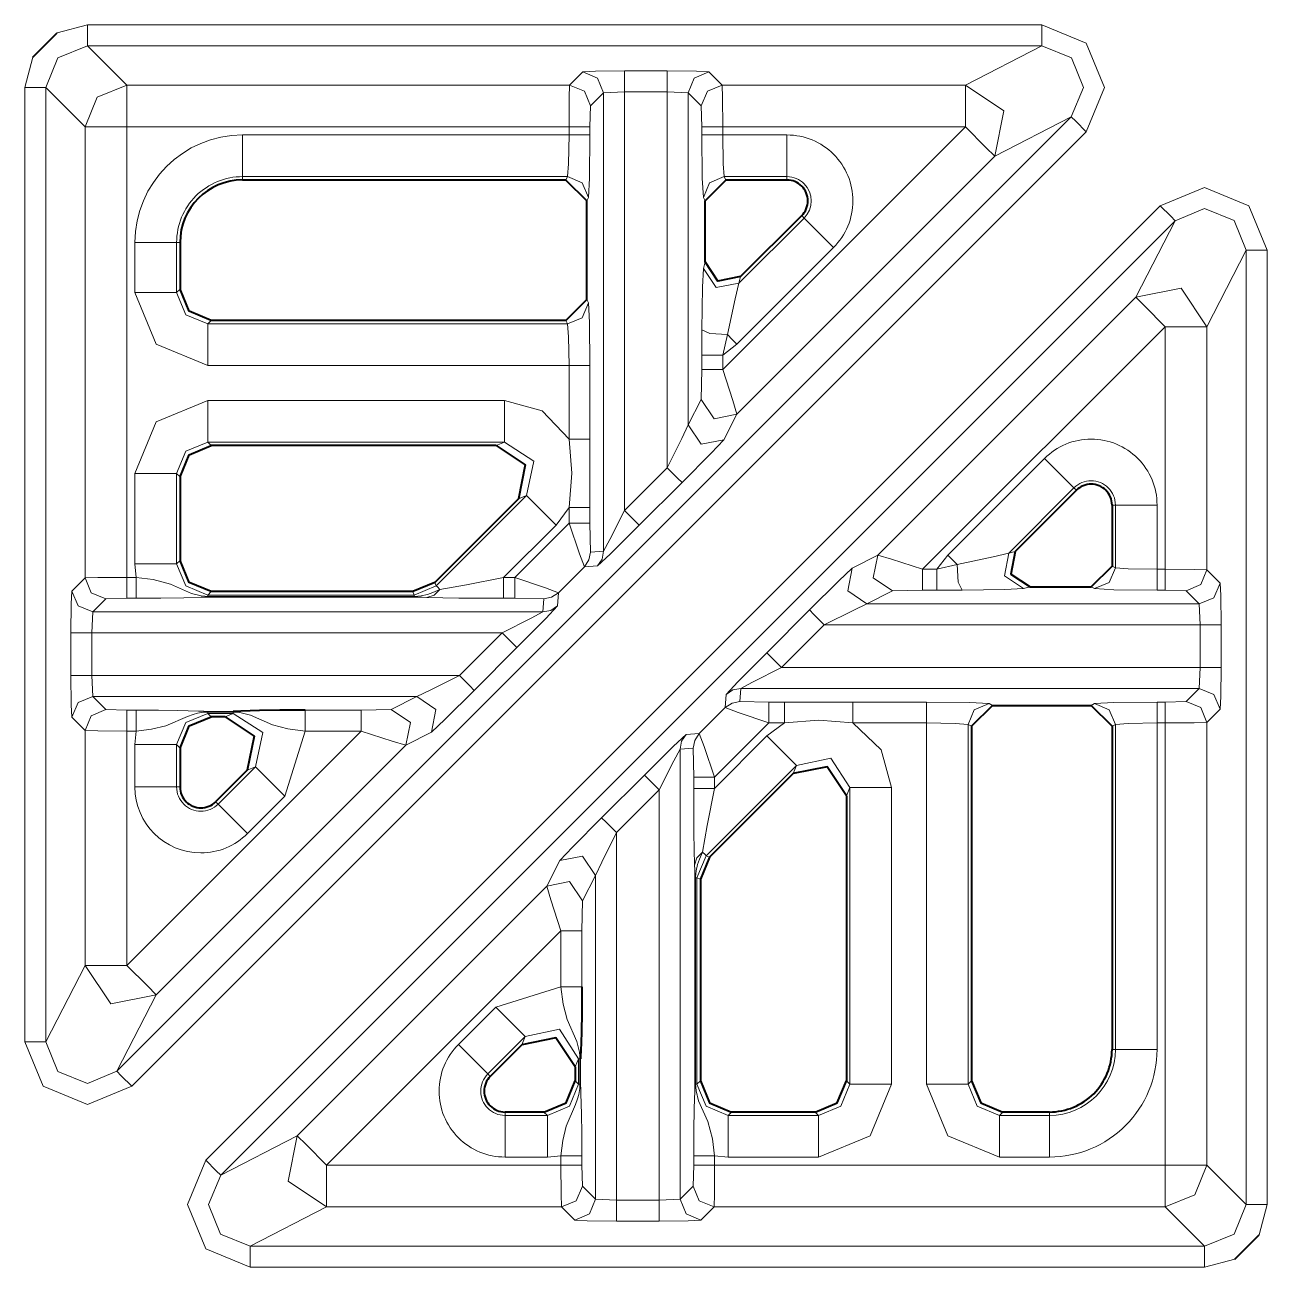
# Model space of a CAD drawing. Header units: millimetres. Extents: x 0 to 2941, y -405 to 1422.
# Drawn here: x 879.28 to 909.05, y 883.4 to 913.18 of the extents above; entities that cross this region are included whole.
import ezdxf

# ---------------------------------------------------------------- set-up
doc = ezdxf.new("R2010")
doc.units = ezdxf.units.MM
doc.layers.add('FINE', color=9, linetype='Continuous')
doc.layers.add('OUTLINE', color=7, linetype='Continuous')

msp = doc.modelspace()

# ---------------------------------------------------------------- linework, layer by layer
at = {"layer": 'FINE', "lineweight": 9}
for p, q in [((880.779, 913.177), (880.052, 912.989)), ((903.653, 913.177), (880.779, 913.177)), ((880.779, 912.677), (903.653, 912.677)), ((881.723, 911.734), (880.779, 912.677)), ((903.653, 912.677), (901.82, 911.734)), ((879.468, 912.405), (879.28, 911.678)), ((892.651, 912.049), (892.336, 911.734)), ((895.991, 911.734), (895.676, 912.049)), ((879.28, 911.678), (879.28, 888.804)), ((892.336, 911.734), (881.723, 911.734)), ((901.82, 911.734), (895.991, 911.734)), ((893.151, 911.549), (893.651, 911.575)), ((893.651, 911.575), (894.677, 911.575)), ((893.651, 901.537), (893.651, 911.575)), ((894.677, 911.575), (894.677, 902.563)), ((894.677, 911.575), (895.176, 911.549)), ((895.176, 911.549), (895.492, 911.234)), ((895.176, 903.587), (895.176, 911.549)), ((892.823, 910.734), (892.836, 911.234)), ((895.492, 911.234), (895.504, 910.734)), ((904.359, 910.971), (881.487, 888.098)), ((902.527, 910.027), (904.359, 910.971)), ((881.84, 887.744), (904.713, 910.617)), ((892.323, 910.538), (884.499, 910.538)), ((892.323, 910.734), (892.323, 910.538)), ((892.823, 910.538), (892.823, 910.734)), ((895.504, 910.734), (895.504, 910.538)), ((896.345, 903.845), (902.527, 910.027)), ((884.499, 909.54), (892.286, 909.54)), ((884.499, 909.458), (884.499, 909.54)), ((892.286, 909.54), (892.245, 909.458)), ((896.041, 909.54), (897.545, 909.54)), ((896.082, 909.458), (896.041, 909.54)), ((897.545, 909.54), (897.545, 909.458)), ((892.745, 908.958), (892.786, 909.041)), ((895.541, 909.041), (895.583, 908.958)), ((883.62, 885.964), (906.493, 908.837)), ((906.846, 908.483), (883.974, 885.611)), ((897.956, 908.547), (896.394, 906.986)), ((897.898, 908.605), (897.956, 908.547)), ((881.919, 907.959), (881.919, 906.761)), ((882.917, 907.959), (882.999, 907.959)), ((882.917, 906.761), (882.917, 907.959)), ((908.554, 907.777), (907.61, 905.943)), ((908.554, 884.903), (908.554, 907.777)), ((895.583, 907.496), (895.541, 907.339)), ((896.394, 906.986), (896.435, 907.142)), ((882.999, 906.842), (882.917, 906.761)), ((892.786, 906.511), (892.745, 906.593)), ((883.666, 906.012), (883.748, 906.094)), ((895.506, 905.865), (895.504, 905.259)), ((896.004, 905.259), (896.12, 905.752)), ((895.504, 905.259), (895.504, 904.919)), ((883.666, 905.013), (892.323, 905.013)), ((892.323, 905.013), (892.323, 903.251)), ((892.823, 903.251), (892.823, 905.013)), ((895.504, 904.919), (895.491, 904.199)), ((890.775, 904.174), (883.666, 904.174)), ((895.491, 904.199), (895.176, 903.587)), ((896.03, 903.233), (896.345, 903.845)), ((890.775, 903.175), (890.579, 903.093)), ((901.402, 900.47), (903.717, 902.786)), ((894.677, 902.563), (893.651, 901.537)), ((882.917, 900.261), (882.917, 902.426)), ((882.917, 902.426), (882.999, 902.344)), ((894.004, 901.183), (895.03, 902.209)), ((891.109, 901.815), (891.305, 901.896)), ((904.424, 902.08), (902.862, 900.518)), ((904.481, 902.022), (904.424, 902.08)), ((892.823, 901.237), (892.823, 901.612)), ((890.755, 899.934), (892.011, 901.19)), ((892.323, 901.237), (891.02, 899.934)), ((892.836, 900.543), (892.823, 901.237)), ((893.151, 900.561), (892.836, 900.543)), ((901.135, 900.128), (901.402, 900.47)), ((902.862, 900.518), (903.018, 900.559)), ((882.999, 900.342), (882.917, 900.261)), ((892.067, 899.568), (892.689, 900.189)), ((892.689, 900.189), (893.004, 900.208)), ((901.135, 900.128), (901.628, 900.243)), ((880.723, 899.921), (880.408, 899.606)), ((881.949, 899.934), (881.723, 899.934)), ((889.14, 899.731), (889.106, 899.813)), ((891.02, 899.934), (890.755, 899.934)), ((883.666, 899.512), (883.748, 899.593)), ((888.611, 899.512), (883.666, 899.512)), ((888.611, 899.48), (883.666, 899.48)), ((883.666, 899.463), (888.611, 899.463)), ((888.577, 899.593), (888.611, 899.512)), ((892.049, 899.253), (892.067, 899.568)), ((900.795, 899.628), (900.075, 899.615)), ((901.135, 899.628), (900.795, 899.628)), ((901.741, 899.63), (901.135, 899.628)), ((903.372, 899.706), (903.215, 899.665)), ((904.917, 899.665), (904.835, 899.706)), ((906.61, 899.628), (906.415, 899.628)), ((907.11, 899.615), (906.61, 899.628)), ((880.908, 899.106), (881.223, 899.421)), ((881.223, 899.421), (881.723, 899.434)), ((881.723, 899.434), (881.949, 899.434)), ((890.755, 899.434), (891.02, 899.434)), ((891.02, 899.434), (891.714, 899.421)), ((891.714, 899.421), (891.696, 899.106)), ((907.451, 898.8), (907.425, 899.3)), ((880.882, 898.606), (880.908, 899.106)), ((880.908, 899.106), (891.696, 899.106)), ((897.059, 898.128), (898.085, 899.154)), ((880.382, 898.606), (880.382, 897.581)), ((890.72, 898.606), (880.882, 898.606)), ((880.882, 897.581), (880.882, 898.606)), ((890.72, 898.606), (889.694, 897.581)), ((907.951, 898.8), (907.951, 897.774)), ((890.048, 897.227), (891.074, 898.253)), ((907.425, 897.275), (907.451, 897.774)), ((880.882, 897.581), (889.694, 897.581)), ((880.908, 897.081), (880.882, 897.581)), ((888.671, 897.081), (880.908, 897.081)), ((881.223, 896.765), (880.908, 897.081)), ((896.066, 896.813), (896.084, 897.128)), ((896.437, 897.275), (896.419, 896.96)), ((907.425, 897.275), (896.437, 897.275)), ((907.11, 896.959), (907.425, 897.275)), ((895.444, 896.191), (896.066, 896.813)), ((896.419, 896.96), (897.113, 896.946)), ((897.113, 896.946), (897.488, 896.946)), ((899.127, 896.946), (900.89, 896.946)), ((902.388, 896.909), (902.47, 896.868)), ((904.835, 896.868), (904.917, 896.909)), ((906.415, 896.946), (906.61, 896.946)), ((906.61, 896.946), (907.11, 896.959)), ((881.723, 896.753), (881.223, 896.765)), ((881.949, 896.753), (881.723, 896.753)), ((884.275, 896.724), (883.666, 896.724)), ((883.666, 896.707), (884.275, 896.707)), ((883.748, 896.594), (883.666, 896.675)), ((887.339, 896.753), (885.998, 896.753)), ((881.723, 890.637), (881.723, 896.253)), ((881.723, 896.253), (881.949, 896.253)), ((881.949, 896.253), (881.919, 895.926)), ((885.511, 894.69), (885.998, 896.253)), ((888.412, 895.912), (889.024, 896.227)), ((895.129, 896.173), (895.444, 896.191)), ((897.113, 896.447), (895.81, 895.143)), ((897.066, 896.135), (897.488, 896.447)), ((897.488, 896.447), (897.113, 896.447)), ((900.89, 896.447), (899.127, 896.447)), ((900.89, 887.79), (900.89, 896.447)), ((901.97, 896.369), (901.888, 896.41)), ((901.888, 896.41), (901.888, 887.79)), ((906.415, 896.447), (906.415, 888.622)), ((906.61, 896.447), (906.415, 896.447)), ((906.61, 885.847), (906.61, 896.447)), ((881.919, 895.926), (881.919, 894.912)), ((882.43, 889.93), (888.412, 895.912)), ((882.917, 895.926), (882.999, 895.844)), ((895.81, 894.879), (897.066, 896.135)), ((895.297, 895.838), (894.982, 895.82)), ((894.982, 885.032), (894.982, 895.82)), ((895.31, 895.143), (895.297, 895.838)), ((884.805, 895.396), (883.91, 894.501)), ((884.608, 895.315), (884.805, 895.396)), ((897.772, 895.429), (895.608, 893.264)), ((897.691, 895.232), (897.772, 895.429)), ((893.103, 894.172), (894.129, 895.197)), ((895.31, 894.879), (895.31, 895.143)), ((895.81, 895.143), (895.81, 894.879)), ((894.483, 894.844), (893.457, 893.818)), ((894.483, 894.844), (894.483, 885.006)), ((899.051, 894.899), (898.97, 894.703)), ((899.051, 887.79), (899.051, 894.899)), ((900.05, 894.899), (900.05, 887.79)), ((883.91, 894.501), (883.852, 894.558)), ((884.616, 893.795), (885.511, 894.69)), ((893.457, 885.006), (893.457, 893.818)), ((895.608, 893.264), (895.388, 892.734)), ((895.608, 893.264), (895.689, 893.23)), ((891.788, 892.536), (892.104, 893.148)), ((892.957, 892.794), (892.642, 892.182)), ((892.957, 892.794), (892.957, 885.032)), ((895.34, 887.79), (895.34, 892.734)), ((895.356, 892.734), (895.356, 887.79)), ((895.47, 892.701), (895.388, 892.734)), ((895.388, 892.734), (895.388, 887.79)), ((885.806, 886.554), (891.788, 892.536)), ((892.642, 892.182), (892.629, 891.462)), ((892.629, 891.462), (892.629, 890.122)), ((890.566, 889.635), (892.129, 890.122)), ((881.487, 888.098), (882.43, 889.93)), ((889.671, 888.74), (890.566, 889.635)), ((891.191, 888.732), (891.272, 888.929)), ((905.335, 888.622), (905.416, 888.622)), ((892.551, 888.399), (892.47, 888.203)), ((892.551, 887.79), (892.551, 888.399)), ((892.6, 888.399), (892.6, 887.79)), ((892.47, 887.871), (892.551, 887.79)), ((895.388, 887.79), (895.47, 887.871)), ((898.97, 887.871), (899.051, 887.79)), ((901.888, 887.79), (901.97, 887.871)), ((890.788, 887.122), (890.788, 887.041)), ((890.788, 887.041), (891.802, 887.041)), ((891.802, 887.041), (891.721, 887.122)), ((902.719, 887.122), (902.637, 887.041)), ((902.637, 887.041), (903.835, 887.041)), ((903.835, 887.041), (903.835, 887.122)), ((883.974, 885.611), (885.806, 886.554)), ((892.129, 886.073), (891.802, 886.042)), ((892.629, 886.073), (892.629, 885.847)), ((895.81, 886.073), (895.81, 885.847)), ((896.137, 886.042), (895.81, 886.073)), ((891.802, 886.042), (890.788, 886.042)), ((892.629, 885.847), (892.641, 885.347)), ((895.81, 885.847), (906.61, 885.847)), ((898.302, 886.042), (896.137, 886.042)), ((903.835, 886.042), (902.637, 886.042)), ((892.641, 885.347), (892.957, 885.032)), ((894.982, 885.032), (895.298, 885.347)), ((892.957, 885.032), (893.457, 885.006)), ((893.457, 885.006), (894.483, 885.006)), ((894.483, 885.006), (894.982, 885.032)), ((909.053, 884.903), (908.865, 884.176)), ((886.513, 884.847), (884.68, 883.903)), ((895.797, 884.847), (895.482, 884.532)), ((906.61, 884.847), (895.797, 884.847)), ((894.483, 884.506), (893.457, 884.506))]:
    msp.add_line(p, q, dxfattribs=at)
for points in [[(880.779, 913.177), (880.779, 912.828), (880.779, 912.677)], [(903.653, 912.677), (903.653, 912.828), (903.653, 913.177)], [(904.713, 910.617), (905.153, 911.678), (904.714, 912.738), (903.653, 913.177)], [(879.779, 911.678), (880.072, 912.385), (880.779, 912.677)], [(903.653, 912.677), (904.361, 912.385), (904.654, 911.678), (904.359, 910.971)], [(894.677, 912.074), (893.651, 912.074), (892.953, 912.067), (892.651, 912.049)], [(893.151, 911.549), (893.004, 911.902), (892.651, 912.049)], [(893.651, 911.575), (893.651, 911.924), (893.651, 912.074)], [(894.677, 911.575), (894.677, 911.924), (894.677, 912.074)], [(895.676, 912.049), (895.374, 912.067), (894.677, 912.074)], [(895.176, 911.549), (895.323, 911.902), (895.676, 912.049)], [(879.28, 911.678), (879.629, 911.678), (879.779, 911.678)], [(879.779, 911.678), (880.723, 910.734), (880.723, 899.921)], [(880.723, 890.637), (879.779, 888.804), (879.779, 911.678)], [(881.723, 911.734), (881.016, 911.441), (880.723, 910.734)], [(881.723, 911.734), (881.723, 911.432), (881.723, 910.734)], [(892.336, 911.734), (892.327, 911.432), (892.323, 910.734)], [(892.836, 911.234), (892.689, 911.587), (892.336, 911.734)], [(895.492, 911.234), (895.638, 911.587), (895.991, 911.734)], [(896.004, 910.734), (896, 911.432), (895.991, 911.734)], [(901.82, 911.734), (901.82, 911.432), (901.82, 910.734)], [(902.527, 910.027), (902.742, 911.116), (901.82, 911.734)], [(892.836, 911.234), (893.151, 911.549), (893.151, 900.561)], [(904.359, 910.971), (904.465, 910.865), (904.713, 910.617)], [(881.723, 910.734), (881.025, 910.734), (880.723, 910.734)], [(881.723, 899.934), (881.723, 910.734), (892.323, 910.734)], [(884.499, 909.54), (884.499, 909.85), (884.499, 910.538)], [(892.323, 910.538), (892.312, 909.85), (892.286, 909.54)], [(892.823, 910.734), (892.672, 910.734), (892.323, 910.734)], [(892.823, 910.538), (892.672, 910.538), (892.323, 910.538)], [(892.786, 909.041), (892.812, 909.506), (892.823, 910.538)], [(895.504, 910.734), (895.655, 910.734), (896.004, 910.734)], [(895.504, 910.538), (895.655, 910.538), (896.004, 910.538)], [(895.504, 910.538), (895.515, 909.506), (895.541, 909.041)], [(896.004, 910.734), (901.82, 910.734), (896.004, 904.919)], [(897.545, 910.538), (896.004, 910.538), (896.004, 910.734)], [(896.041, 909.54), (896.015, 909.85), (896.004, 910.538)], [(897.545, 909.54), (897.545, 909.85), (897.545, 910.538)], [(902.527, 910.027), (902.315, 910.238), (901.82, 910.734)], [(892.786, 909.041), (892.639, 909.393), (892.286, 909.54)], [(895.541, 909.041), (895.688, 909.393), (896.041, 909.54)], [(906.493, 908.837), (907.554, 909.277), (908.614, 908.838), (909.053, 907.777), (909.053, 884.903)], [(906.846, 908.483), (906.741, 908.589), (906.493, 908.837)], [(908.554, 907.777), (908.261, 908.485), (907.554, 908.777), (906.846, 908.483)], [(897.956, 908.547), (898.175, 908.328), (898.662, 907.841)], [(899.109, 900.153), (899.721, 900.469), (905.903, 906.651), (906.846, 908.483)], [(881.919, 907.959), (882.607, 907.959), (882.917, 907.959)], [(908.554, 907.777), (908.705, 907.777), (909.053, 907.777)], [(895.541, 907.339), (895.52, 906.89), (895.506, 905.865)], [(896.394, 906.986), (895.85, 906.879), (895.541, 907.339)], [(896.12, 905.752), (896.301, 906.608), (896.394, 906.986)], [(881.919, 906.761), (882.607, 906.761), (882.917, 906.761)], [(881.919, 906.761), (882.43, 905.525), (883.666, 905.013)], [(883.666, 906.012), (883.135, 906.23), (882.917, 906.761)], [(905.903, 906.651), (906.992, 906.866), (907.61, 905.943)], [(905.903, 906.651), (906.115, 906.439), (906.61, 905.943)], [(892.286, 906.012), (892.639, 906.159), (892.786, 906.511)], [(892.823, 905.013), (892.812, 906.046), (892.786, 906.511)], [(892.245, 906.094), (892.286, 906.012), (883.666, 906.012)], [(883.666, 905.013), (883.666, 905.702), (883.666, 906.012)], [(892.286, 906.012), (892.312, 905.702), (892.323, 905.013)], [(896.12, 905.752), (895.7, 905.776), (895.506, 905.865)], [(896.12, 905.752), (896.231, 905.64), (896.346, 905.525)], [(906.61, 905.943), (900.795, 900.128), (901.135, 900.128)], [(906.415, 901.669), (906.415, 900.128), (906.61, 900.128), (906.61, 905.943)], [(907.61, 905.943), (907.308, 905.943), (906.61, 905.943)], [(907.61, 905.943), (907.61, 900.115), (907.925, 899.8)], [(896.004, 904.919), (896.004, 905.259), (896.346, 905.525)], [(896.004, 905.259), (895.655, 905.259), (895.504, 905.259)], [(892.323, 905.013), (892.672, 905.013), (892.823, 905.013)], [(896.004, 904.919), (895.655, 904.919), (895.504, 904.919)], [(896.345, 903.845), (896.248, 904.171), (896.004, 904.919)], [(883.666, 904.174), (882.43, 903.662), (881.919, 902.426)], [(883.666, 903.175), (883.666, 903.485), (883.666, 904.174)], [(890.775, 903.175), (890.775, 903.485), (890.775, 904.174)], [(892.323, 903.251), (891.679, 903.925), (890.775, 904.174)], [(896.345, 903.845), (895.8, 903.737), (895.491, 904.199)], [(895.176, 903.587), (895.025, 903.267), (894.677, 902.563)], [(896.03, 903.233), (895.485, 903.125), (895.176, 903.587)], [(882.917, 902.426), (883.135, 902.957), (883.666, 903.175)], [(883.748, 903.093), (883.666, 903.175), (890.775, 903.175)], [(890.775, 903.175), (891.48, 902.718), (891.305, 901.896)], [(892.323, 903.251), (892.672, 903.251), (892.823, 903.251)], [(892.323, 903.251), (892.391, 902.431), (892.323, 901.612)], [(892.823, 901.612), (892.822, 902.431), (892.823, 903.251)], [(895.03, 902.209), (895.728, 902.914), (896.03, 903.233)], [(904.424, 902.08), (904.204, 902.299), (903.717, 902.786)], [(895.03, 902.209), (894.924, 902.315), (894.677, 902.563)], [(882.917, 902.426), (882.607, 902.426), (881.919, 902.426)], [(881.919, 902.426), (881.919, 900.261), (881.949, 899.934)], [(891.305, 901.896), (889.14, 899.731), (888.611, 899.512)], [(892.011, 901.19), (891.524, 901.677), (891.305, 901.896)], [(892.011, 901.19), (892.323, 901.612), (892.323, 901.237)], [(892.323, 901.612), (892.672, 901.612), (892.823, 901.612)], [(905.335, 900.206), (905.416, 900.165), (905.416, 901.669), (905.335, 901.669)], [(905.416, 901.669), (905.726, 901.669), (906.415, 901.669)], [(893.651, 901.537), (893.302, 900.846), (893.151, 900.561)], [(894.004, 901.183), (893.898, 901.289), (893.651, 901.537)], [(892.323, 901.237), (892.672, 901.237), (892.823, 901.237)], [(892.323, 901.237), (892.574, 900.498), (892.689, 900.189)], [(893.004, 900.208), (893.306, 900.492), (894.004, 901.183)], [(892.689, 900.189), (892.798, 900.352), (892.836, 900.543)], [(893.004, 900.208), (893.113, 900.37), (893.151, 900.561)], [(899.721, 900.469), (899.614, 899.924), (900.075, 899.615)], [(899.721, 900.469), (900.047, 900.372), (900.795, 900.128)], [(901.628, 900.243), (901.516, 900.355), (901.402, 900.47)], [(901.628, 900.243), (902.484, 900.425), (902.862, 900.518)], [(902.862, 900.518), (902.756, 899.974), (903.215, 899.665)], [(882.917, 900.261), (882.607, 900.261), (881.919, 900.261)], [(883.666, 899.48), (883.666, 899.501), (883.666, 899.512), (883.135, 899.73), (882.917, 900.261)], [(898.085, 899.154), (898.79, 899.852), (899.109, 900.153)], [(899.109, 900.153), (899.001, 899.609), (899.463, 899.3)], [(900.795, 900.128), (900.795, 899.779), (900.795, 899.628)], [(901.135, 900.128), (901.135, 899.779), (901.135, 899.628)], [(901.628, 900.243), (901.652, 899.824), (901.741, 899.63)], [(904.917, 899.665), (905.27, 899.812), (905.416, 900.165)], [(905.416, 900.165), (905.726, 900.139), (906.415, 900.128)], [(906.415, 899.628), (906.415, 899.779), (906.415, 900.128)], [(906.61, 899.628), (906.61, 899.779), (906.61, 900.128)], [(906.61, 900.128), (907.308, 900.124), (907.61, 900.115)], [(907.11, 899.615), (907.463, 899.762), (907.61, 900.115)], [(881.723, 899.934), (881.025, 899.93), (880.723, 899.921)], [(881.223, 899.421), (880.87, 899.568), (880.723, 899.921)], [(881.723, 899.434), (881.723, 899.585), (881.723, 899.934)], [(881.949, 899.434), (881.949, 899.585), (881.949, 899.934)], [(883.666, 899.48), (883.596, 899.482), (883.509, 899.491), (883.27, 899.551), (882.77, 899.773), (882.356, 899.884), (881.949, 899.934)], [(890.755, 899.934), (889.861, 899.76), (889.227, 899.645)], [(890.755, 899.434), (890.755, 899.585), (890.755, 899.934)], [(891.02, 899.434), (891.02, 899.585), (891.02, 899.934)], [(892.067, 899.568), (891.759, 899.683), (891.02, 899.934)], [(907.425, 899.3), (907.778, 899.447), (907.925, 899.8)], [(907.925, 899.8), (907.943, 899.498), (907.951, 898.8)], [(880.408, 899.606), (880.39, 899.304), (880.382, 898.606)], [(880.908, 899.106), (880.554, 899.253), (880.408, 899.606)], [(881.949, 899.434), (882.541, 899.437), (883.089, 899.447), (883.497, 899.459), (883.605, 899.463), (883.639, 899.463), (883.666, 899.463)], [(883.666, 899.463), (883.666, 899.468), (883.666, 899.48)], [(889.227, 899.645), (889.058, 899.57), (888.932, 899.527), (888.777, 899.493), (888.701, 899.484), (888.632, 899.48), (888.611, 899.48)], [(888.611, 899.48), (888.611, 899.501), (888.611, 899.512)], [(888.611, 899.463), (888.611, 899.468), (888.611, 899.48)], [(888.611, 899.463), (888.619, 899.463), (888.645, 899.463), (888.675, 899.463), (888.742, 899.461), (888.806, 899.459), (888.917, 899.455)], [(888.917, 899.455), (889.089, 899.506), (889.227, 899.645)], [(889.227, 899.645), (889.166, 899.705), (889.14, 899.731)], [(892.067, 899.568), (891.905, 899.459), (891.714, 899.421)], [(900.075, 899.615), (899.463, 899.3), (907.425, 899.3), (907.11, 899.615)], [(903.215, 899.665), (902.766, 899.644), (901.741, 899.63)], [(906.415, 899.628), (905.382, 899.639), (904.917, 899.665)], [(888.917, 899.455), (889.681, 899.44), (890.755, 899.434)], [(891.074, 898.253), (891.765, 898.951), (892.049, 899.253)], [(892.049, 899.253), (891.887, 899.144), (891.696, 899.106)], [(899.463, 899.3), (899.144, 899.149), (898.439, 898.8)], [(891.696, 899.106), (891.411, 898.955), (890.72, 898.606)], [(898.085, 899.154), (898.191, 899.048), (898.439, 898.8)], [(880.882, 898.606), (880.533, 898.606), (880.382, 898.606)], [(891.074, 898.253), (890.968, 898.358), (890.72, 898.606)], [(907.451, 898.8), (907.8, 898.8), (907.951, 898.8)], [(896.084, 897.128), (896.369, 897.43), (897.059, 898.128)], [(897.059, 898.128), (897.165, 898.022), (897.413, 897.774)], [(897.413, 897.774), (896.722, 897.425), (896.437, 897.275)], [(907.451, 897.774), (907.8, 897.774), (907.951, 897.774)], [(907.951, 897.774), (907.943, 897.077), (907.925, 896.775)], [(880.882, 897.581), (880.533, 897.581), (880.382, 897.581)], [(880.382, 897.581), (880.39, 896.883), (880.408, 896.581)], [(889.694, 897.581), (888.99, 897.232), (888.671, 897.081)], [(890.048, 897.227), (889.942, 897.333), (889.694, 897.581)], [(880.908, 897.081), (880.554, 896.934), (880.408, 896.581)], [(888.671, 897.081), (888.058, 896.766), (887.339, 896.753)], [(889.024, 896.227), (889.132, 896.772), (888.671, 897.081)], [(889.024, 896.227), (889.343, 896.529), (890.048, 897.227)], [(896.084, 897.128), (896.246, 897.237), (896.437, 897.275)], [(907.425, 897.275), (907.778, 897.128), (907.925, 896.775)], [(896.066, 896.813), (896.228, 896.921), (896.419, 896.96)], [(897.113, 896.447), (896.374, 896.698), (896.066, 896.813)], [(897.113, 896.447), (897.113, 896.796), (897.113, 896.946)], [(897.488, 896.447), (897.488, 896.796), (897.488, 896.946)], [(897.488, 896.946), (898.307, 896.946), (899.127, 896.946)], [(899.127, 896.447), (899.127, 896.796), (899.127, 896.946)], [(900.89, 896.447), (900.89, 896.796), (900.89, 896.946)], [(900.89, 896.946), (901.922, 896.936), (902.388, 896.909)], [(901.888, 896.41), (902.035, 896.763), (902.388, 896.909)], [(904.917, 896.909), (905.382, 896.936), (906.415, 896.946)], [(904.917, 896.909), (905.27, 896.763), (905.416, 896.41)], [(906.415, 896.946), (906.415, 896.796), (906.415, 896.447)], [(906.61, 896.946), (906.61, 896.796), (906.61, 896.447)], [(907.11, 896.959), (907.463, 896.813), (907.61, 896.459)], [(880.408, 896.581), (880.723, 896.266), (880.723, 890.637)], [(880.723, 896.266), (880.87, 896.619), (881.223, 896.765)], [(881.723, 896.253), (881.723, 896.602), (881.723, 896.753)], [(881.949, 896.253), (881.949, 896.602), (881.949, 896.753)], [(883.666, 896.724), (883.654, 896.724), (883.626, 896.724), (883.567, 896.725), (883.518, 896.727), (883.444, 896.729), (882.95, 896.743), (882.479, 896.75), (881.949, 896.753)], [(881.949, 896.253), (882.313, 896.296), (882.656, 896.374), (883.174, 896.599), (883.311, 896.65), (883.418, 896.679), (883.563, 896.702), (883.633, 896.707), (883.666, 896.707)], [(882.917, 895.926), (883.135, 896.457), (883.666, 896.675)], [(883.666, 896.707), (883.666, 896.719), (883.666, 896.724)], [(883.666, 896.675), (883.666, 896.685), (883.666, 896.707)], [(883.666, 896.675), (884.275, 896.675), (884.079, 896.594)], [(884.275, 896.707), (884.275, 896.719), (884.275, 896.724)], [(884.275, 896.675), (884.275, 896.685), (884.275, 896.707)], [(884.275, 896.707), (884.347, 896.705), (884.436, 896.696), (884.687, 896.633), (885.216, 896.4), (885.581, 896.304), (885.998, 896.253)], [(884.275, 896.675), (884.98, 896.218), (884.805, 895.396)], [(885.998, 896.253), (885.998, 896.602), (885.998, 896.753)], [(887.339, 896.253), (887.339, 896.602), (887.339, 896.753)], [(888.412, 895.912), (888.52, 896.457), (888.058, 896.766)], [(899.127, 896.447), (898.307, 896.515), (897.488, 896.447)], [(907.925, 896.775), (907.61, 896.459), (907.61, 885.847), (908.554, 884.903)], [(880.723, 896.266), (881.025, 896.257), (881.723, 896.253)], [(885.998, 896.253), (887.339, 896.253), (881.723, 890.637)], [(887.339, 896.253), (888.086, 896.009), (888.412, 895.912)], [(895.444, 896.191), (895.335, 896.029), (895.297, 895.838)], [(895.444, 896.191), (895.559, 895.883), (895.81, 895.143)], [(899.127, 896.447), (899.801, 895.803), (900.05, 894.899)], [(901.888, 896.41), (901.578, 896.436), (900.89, 896.447)], [(905.416, 888.622), (905.416, 896.41), (905.335, 896.369)], [(906.415, 896.447), (905.726, 896.436), (905.416, 896.41)], [(907.61, 896.459), (907.308, 896.451), (906.61, 896.447)], [(882.917, 895.926), (882.607, 895.926), (881.919, 895.926)], [(882.999, 894.912), (882.917, 894.912), (882.917, 895.926)], [(894.129, 895.197), (894.827, 895.888), (895.129, 896.173)], [(895.129, 896.173), (895.02, 896.011), (894.982, 895.82)], [(897.066, 896.135), (897.553, 895.648), (897.772, 895.429)], [(894.982, 895.82), (894.831, 895.535), (894.483, 894.844)], [(899.051, 894.899), (898.594, 895.604), (897.772, 895.429)], [(885.511, 894.69), (885.024, 895.177), (884.805, 895.396)], [(894.129, 895.197), (894.235, 895.092), (894.483, 894.844)], [(895.31, 895.143), (895.461, 895.143), (895.81, 895.143)], [(881.919, 894.912), (882.607, 894.912), (882.917, 894.912)], [(895.31, 894.879), (895.461, 894.879), (895.81, 894.879)], [(895.331, 893.041), (895.316, 893.805), (895.31, 894.879)], [(895.81, 894.879), (895.636, 893.985), (895.521, 893.351)], [(899.051, 894.899), (899.361, 894.899), (900.05, 894.899)], [(884.616, 893.795), (884.129, 894.282), (883.91, 894.501)], [(892.104, 893.148), (892.405, 893.467), (893.103, 894.172)], [(893.103, 894.172), (893.209, 894.066), (893.457, 893.818)], [(893.457, 893.818), (893.108, 893.113), (892.957, 892.794)], [(892.104, 893.148), (892.648, 893.256), (892.957, 892.794)], [(895.331, 893.041), (895.382, 893.212), (895.521, 893.351)], [(895.521, 893.351), (895.446, 893.182), (895.403, 893.056), (895.369, 892.901), (895.36, 892.825), (895.356, 892.756), (895.356, 892.734)], [(895.521, 893.351), (895.581, 893.29), (895.608, 893.264)], [(895.34, 892.734), (895.34, 892.743), (895.339, 892.769), (895.339, 892.799), (895.337, 892.866), (895.335, 892.93), (895.331, 893.041)], [(891.788, 892.536), (892.333, 892.644), (892.642, 892.182)], [(895.34, 892.734), (895.345, 892.734), (895.356, 892.734)], [(895.356, 892.734), (895.378, 892.734), (895.388, 892.734)], [(892.129, 891.462), (891.885, 892.21), (891.788, 892.536)], [(892.129, 890.122), (892.129, 891.462), (886.513, 885.847)], [(892.129, 891.462), (892.478, 891.462), (892.629, 891.462)], [(881.723, 890.637), (881.025, 890.637), (880.723, 890.637)], [(880.723, 890.637), (881.341, 889.715), (882.43, 889.93)], [(881.723, 890.637), (882.219, 890.142), (882.43, 889.93)], [(892.129, 890.122), (892.478, 890.122), (892.629, 890.122)], [(892.583, 888.399), (892.581, 888.471), (892.572, 888.56), (892.509, 888.811), (892.276, 889.34), (892.181, 889.704), (892.129, 890.122)], [(890.566, 889.635), (891.053, 889.148), (891.272, 888.929)], [(892.551, 888.399), (892.094, 889.104), (891.272, 888.929)], [(879.28, 888.804), (879.629, 888.804), (879.779, 888.804)], [(879.28, 888.804), (879.719, 887.743), (880.779, 887.304), (881.84, 887.744)], [(881.487, 888.098), (880.779, 887.803), (880.072, 888.096), (879.779, 888.804)], [(891.272, 888.929), (890.377, 888.033), (890.435, 887.976)], [(889.671, 888.74), (890.158, 888.253), (890.377, 888.033)], [(905.416, 888.622), (905.726, 888.622), (906.415, 888.622)], [(892.551, 887.79), (892.562, 887.79), (892.583, 887.79), (892.583, 888.399)], [(892.551, 888.399), (892.562, 888.399), (892.583, 888.399)], [(892.583, 888.399), (892.595, 888.399), (892.6, 888.399)], [(881.487, 888.098), (881.592, 887.992), (881.84, 887.744)], [(891.802, 887.041), (892.333, 887.259), (892.551, 887.79)], [(892.129, 886.073), (892.172, 886.437), (892.25, 886.78), (892.475, 887.298), (892.526, 887.435), (892.555, 887.541), (892.578, 887.687), (892.583, 887.757), (892.583, 887.79)], [(892.583, 887.79), (892.595, 887.79), (892.6, 887.79)], [(892.6, 887.79), (892.6, 887.777), (892.6, 887.75), (892.601, 887.691), (892.603, 887.642), (892.605, 887.567), (892.62, 887.074), (892.626, 886.603), (892.629, 886.073)], [(895.31, 886.073), (895.313, 886.665), (895.323, 887.213), (895.336, 887.621), (895.339, 887.729), (895.339, 887.763), (895.34, 887.79)], [(895.34, 887.79), (895.345, 887.79), (895.356, 887.79)], [(895.356, 887.79), (895.378, 887.79), (895.388, 887.79)], [(895.356, 887.79), (895.358, 887.72), (895.367, 887.633), (895.427, 887.393), (895.649, 886.893), (895.76, 886.48), (895.81, 886.073)], [(895.388, 887.79), (895.606, 887.259), (896.137, 887.041)], [(898.302, 887.041), (898.833, 887.259), (899.051, 887.79)], [(900.05, 887.79), (899.538, 886.554), (898.302, 886.042)], [(899.051, 887.79), (899.361, 887.79), (900.05, 887.79)], [(900.89, 887.79), (901.578, 887.79), (901.888, 887.79)], [(902.637, 886.042), (901.401, 886.554), (900.89, 887.79)], [(901.888, 887.79), (902.106, 887.259), (902.637, 887.041)], [(890.788, 886.042), (890.788, 886.731), (890.788, 887.041)], [(891.802, 887.041), (891.802, 886.731), (891.802, 886.042)], [(896.219, 887.122), (896.137, 887.041), (898.302, 887.041), (898.221, 887.122)], [(896.137, 887.041), (896.137, 886.731), (896.137, 886.042)], [(898.302, 887.041), (898.302, 886.731), (898.302, 886.042)], [(902.637, 886.042), (902.637, 886.731), (902.637, 887.041)], [(903.835, 886.042), (903.835, 886.731), (903.835, 887.041)], [(886.513, 884.847), (885.591, 885.465), (885.806, 886.554)], [(886.513, 885.847), (886.018, 886.342), (885.806, 886.554)], [(886.513, 885.847), (892.129, 885.847), (892.129, 886.073)], [(892.129, 886.073), (892.478, 886.073), (892.629, 886.073)], [(895.298, 885.347), (895.31, 885.847), (895.31, 886.073)], [(895.31, 886.073), (895.461, 886.073), (895.81, 886.073)], [(884.68, 883.404), (883.619, 883.843), (883.18, 884.903), (883.62, 885.964)], [(883.974, 885.611), (883.868, 885.716), (883.62, 885.964)], [(886.513, 885.847), (886.513, 885.149), (886.513, 884.847)], [(892.129, 885.847), (892.478, 885.847), (892.629, 885.847)], [(892.142, 884.847), (892.133, 885.149), (892.129, 885.847)], [(895.31, 885.847), (895.461, 885.847), (895.81, 885.847)], [(895.81, 885.847), (895.807, 885.149), (895.797, 884.847)], [(907.61, 885.847), (907.317, 885.14), (906.61, 884.847)], [(906.61, 885.847), (906.61, 885.149), (906.61, 884.847)], [(907.61, 885.847), (907.308, 885.847), (906.61, 885.847)], [(883.974, 885.611), (883.68, 884.903), (883.972, 884.196), (884.68, 883.903)], [(892.142, 884.847), (892.495, 884.994), (892.641, 885.347)], [(895.298, 885.347), (895.444, 884.994), (895.797, 884.847)], [(892.957, 885.032), (892.81, 884.678), (892.457, 884.532)], [(893.457, 885.006), (893.457, 884.657), (893.457, 884.506)], [(894.483, 885.006), (894.483, 884.657), (894.483, 884.506)], [(894.982, 885.032), (895.129, 884.678), (895.482, 884.532)], [(907.554, 883.903), (908.261, 884.196), (908.554, 884.903)], [(909.053, 884.903), (908.705, 884.903), (908.554, 884.903)], [(884.68, 883.903), (907.554, 883.903), (906.61, 884.847)], [(892.457, 884.532), (892.142, 884.847), (886.513, 884.847)], [(893.457, 884.506), (892.759, 884.514), (892.457, 884.532)], [(895.482, 884.532), (895.18, 884.514), (894.483, 884.506)], [(884.68, 883.404), (884.68, 883.753), (884.68, 883.903)], [(907.554, 883.404), (907.554, 883.753), (907.554, 883.903)], [(908.281, 883.592), (907.554, 883.404), (884.68, 883.404)]]:
    msp.add_lwpolyline(points, dxfattribs=at)
for points in [[(884.499, 910.538, 0.414204), (881.919, 907.959)], [(896.346, 905.525), (898.662, 907.841, 0.414295), (898.662, 910.076, 0.198946), (897.545, 910.538)], [(884.499, 909.54, 0.414214), (882.917, 907.959)], [(897.956, 908.547, 0.413991), (897.956, 909.369, 0.199029), (897.545, 909.54)], [(906.415, 901.669, 0.414261), (904.835, 903.249, 0.198886), (903.717, 902.786)], [(905.416, 901.669, 0.414214), (904.835, 902.25, 0.199001), (904.424, 902.08)], [(881.918, 894.912, 0.414198), (883.498, 893.332, 0.198926), (884.616, 893.795)], [(882.917, 894.912, 0.414214), (883.498, 894.331, 0.199001), (883.91, 894.501)], [(889.671, 888.74, 0.414214), (889.671, 886.505, 0.198795), (890.788, 886.042)], [(903.835, 887.041, 0.414198), (905.416, 888.622)], [(903.835, 886.042, 0.414223), (906.415, 888.622)], [(890.377, 888.033, 0.414325), (890.377, 887.211, 0.19899), (890.788, 887.041)]]:
    msp.add_lwpolyline(points, format="xyb", dxfattribs=at)
msp.add_lwpolyline([(907.451, 898.8), (898.439, 898.8), (897.413, 897.774), (907.451, 897.774)], close=True, dxfattribs=at)
at = {"layer": 'OUTLINE', "lineweight": 40}
for p, q in [((879.468, 912.405), (880.052, 912.989)), ((892.245, 909.458), (884.499, 909.458)), ((892.245, 909.458), (892.745, 908.958)), ((895.583, 908.958), (896.082, 909.458)), ((897.545, 909.458), (896.082, 909.458)), ((892.745, 906.593), (892.745, 908.958)), ((895.583, 907.496), (895.583, 908.958)), ((897.898, 908.605), (896.435, 907.142)), ((882.999, 907.959), (882.999, 906.842)), ((892.745, 906.593), (892.245, 906.094)), ((892.245, 906.094), (883.748, 906.094)), ((890.579, 903.093), (883.748, 903.093)), ((882.999, 902.344), (882.999, 900.342)), ((904.481, 902.022), (903.018, 900.559)), ((891.109, 901.815), (889.106, 899.813)), ((905.335, 901.669), (905.335, 900.206)), ((904.835, 899.706), (905.335, 900.206)), ((889.106, 899.813), (888.577, 899.593)), ((888.577, 899.593), (883.748, 899.593)), ((903.372, 899.706), (904.835, 899.706)), ((902.47, 896.868), (901.97, 896.369)), ((902.47, 896.868), (904.835, 896.868)), ((905.335, 896.369), (904.835, 896.868)), ((884.079, 896.594), (883.748, 896.594)), ((901.97, 896.369), (901.97, 887.871)), ((905.335, 896.369), (905.335, 888.622)), ((882.999, 895.844), (882.999, 894.912)), ((884.608, 895.315), (883.852, 894.558)), ((897.691, 895.232), (895.689, 893.23)), ((898.97, 894.703), (898.97, 887.871)), ((895.689, 893.23), (895.47, 892.701)), ((895.47, 892.701), (895.47, 887.871)), ((891.191, 888.732), (890.435, 887.976)), ((892.47, 888.203), (892.47, 887.871)), ((891.721, 887.122), (890.788, 887.122)), ((898.221, 887.122), (896.219, 887.122)), ((903.835, 887.122), (902.719, 887.122)), ((908.281, 883.592), (908.865, 884.176))]:
    msp.add_line(p, q, dxfattribs=at)
for points in [[(884.499, 909.459, 0.414197), (882.999, 907.959)], [(897.898, 908.605, 0.414214), (897.898, 909.312, 0.199382), (897.545, 909.458)], [(905.335, 901.669, 0.414264), (904.835, 902.169, 0.19883), (904.481, 902.022)], [(882.999, 894.912, 0.414264), (883.498, 894.412, 0.19883), (883.852, 894.558)], [(903.835, 887.122, 0.414214), (905.335, 888.622)], [(890.435, 887.976, 0.414214), (890.435, 887.269, 0.199166), (890.788, 887.122)]]:
    msp.add_lwpolyline(points, format="xyb", dxfattribs=at)
for points in [[(896.435, 907.142), (895.89, 907.033), (895.583, 907.496)], [(883.748, 906.094), (883.218, 906.313), (882.999, 906.842)], [(882.999, 902.344), (883.218, 902.874), (883.748, 903.093)], [(890.579, 903.093), (891.273, 902.632), (891.109, 901.815)], [(903.018, 900.559), (902.909, 900.014), (903.372, 899.706)], [(883.748, 899.593), (883.218, 899.813), (882.999, 900.342)], [(882.999, 895.844), (883.218, 896.374), (883.748, 896.594)], [(884.079, 896.594), (884.773, 896.132), (884.608, 895.315)], [(885.998, 896.753), (885.391, 896.75), (884.903, 896.741), (884.457, 896.728), (884.341, 896.724), (884.304, 896.724), (884.275, 896.724)], [(898.97, 894.703), (898.508, 895.397), (897.691, 895.232)], [(892.629, 890.122), (892.626, 889.515), (892.618, 889.027), (892.604, 888.58), (892.6, 888.465), (892.6, 888.428), (892.6, 888.399)], [(892.47, 888.203), (892.008, 888.897), (891.191, 888.732)], [(891.721, 887.122), (892.25, 887.342), (892.47, 887.871)], [(895.47, 887.871), (895.689, 887.342), (896.219, 887.122)], [(898.221, 887.122), (898.75, 887.342), (898.97, 887.871)], [(901.97, 887.871), (902.189, 887.342), (902.719, 887.122)]]:
    msp.add_lwpolyline(points, dxfattribs=at)

doc.saveas('drawing.dxf')
